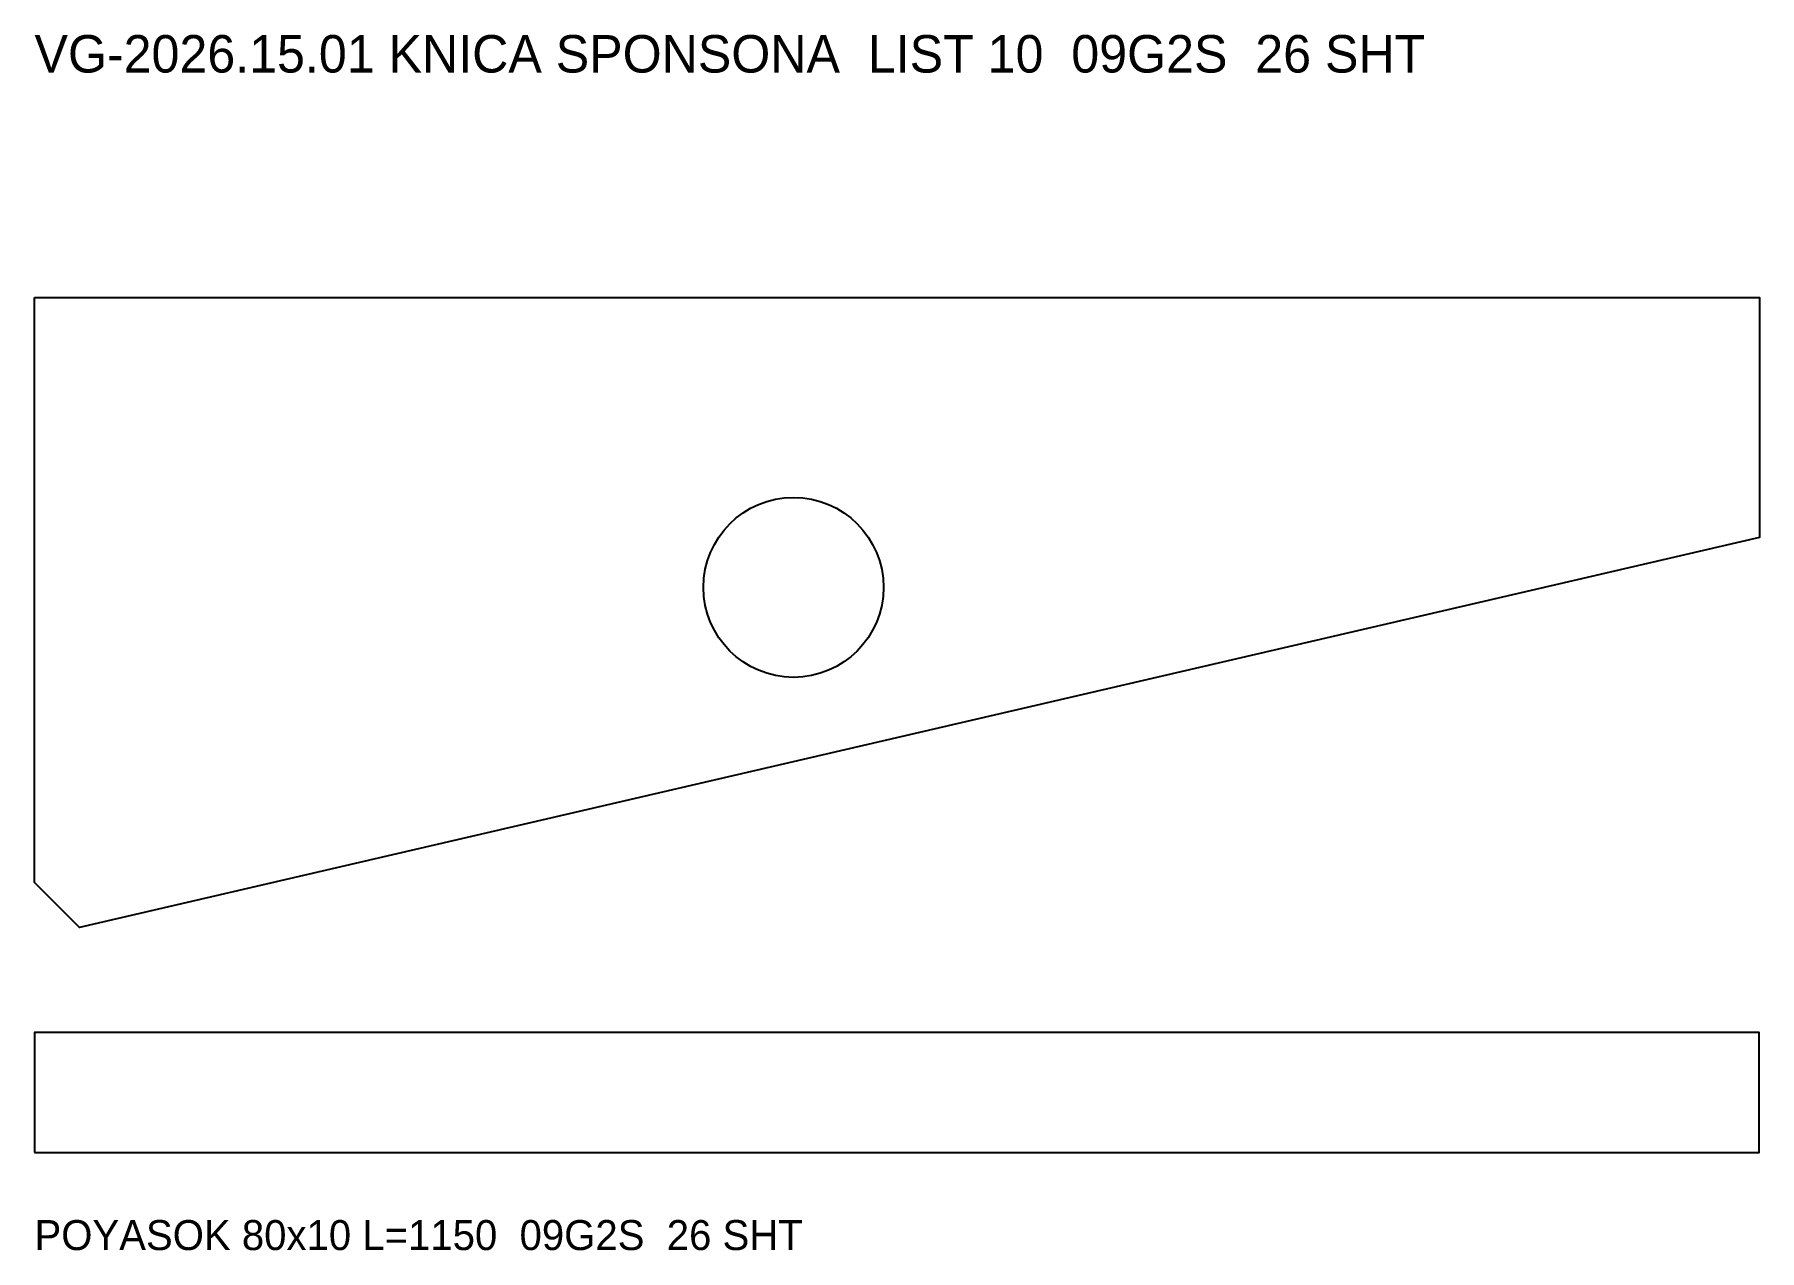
# Model space of a CAD drawing. Header units: millimetres. Extents: x 0 to 1150, y -635 to 175.
import ezdxf

# ---------------------------------------------------------------- set-up
doc = ezdxf.new("R2010")
doc.units = ezdxf.units.MM
for name, color, linetype in [('KONTUR', 7, 'Continuous'), ('OTVERSTIYA', 1, 'Continuous'), ('POYASOK', 5, 'Continuous'), ('TEXT', 3, 'Continuous')]:
    doc.layers.add(name, color=color, linetype=linetype)

msp = doc.modelspace()

# ---------------------------------------------------------------- linework, layer by layer
at = {"layer": 'KONTUR'}
msp.add_lwpolyline([(0, 0), (1150, 0), (1150, -160), (30, -420), (0, -390)], close=True, dxfattribs=at)
at = {"layer": 'OTVERSTIYA'}
msp.add_circle((506, -193.2), 60, dxfattribs=at)
at = {"layer": 'POYASOK'}
msp.add_lwpolyline([(0, -570), (1149.8, -570), (1149.8, -490), (0, -490)], close=True, dxfattribs=at)

# ---------------------------------------------------------------- texts
at = {"layer": 'TEXT'}
for s, height, p in [('VG-2026.15.01 KNICA SPONSONA  LIST 10  09G2S  26 SHT', 25, (0, 150)), ('POYASOK 80x10 L=1150  09G2S  26 SHT', 20, (0, -635))]:
    msp.add_text(s, height=height, dxfattribs=at).set_placement(p)

doc.saveas('drawing.dxf')
